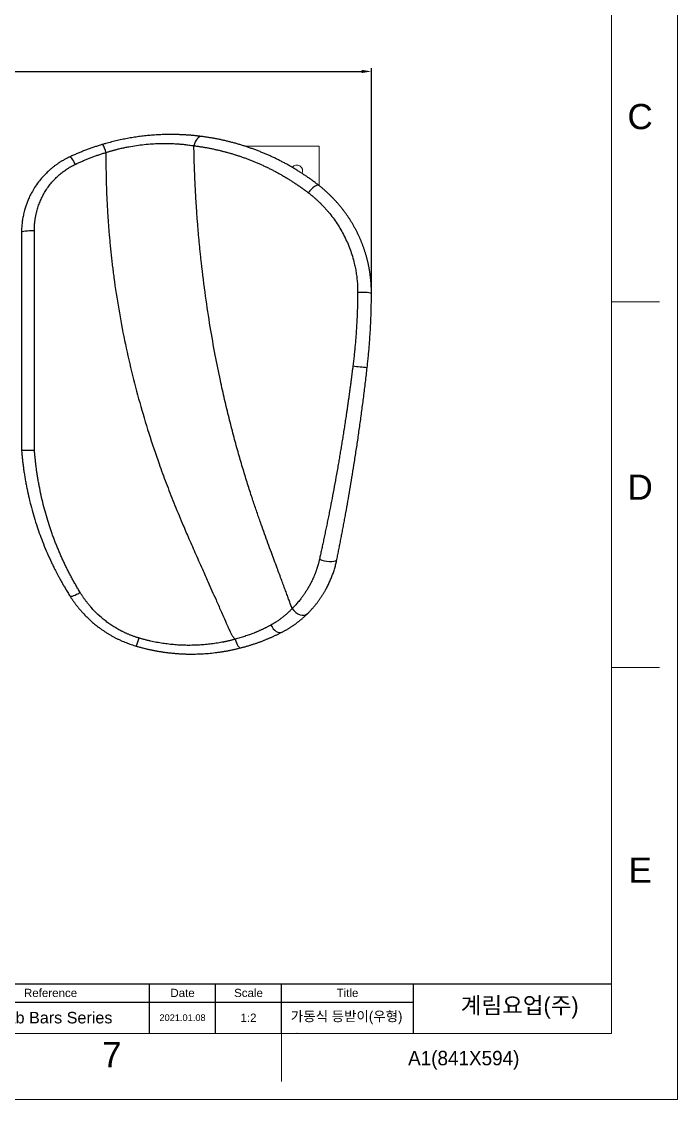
# Model space of a CAD drawing. Header units: millimetres. Extents: x 120 to 960, y 55 to 649.
# Drawn here: x 760.9 to 959.7, y 54.6 to 381 of the extents above; entities that cross this region are included whole.
import ezdxf

# ---------------------------------------------------------------- set-up
doc = ezdxf.new("R2010")
doc.units = ezdxf.units.MM
doc.linetypes.add('CENTERX2', pattern=[20.32, 12.7, -2.54, 2.54, -2.54])
doc.layers.get('0').update_dxf_attribs({"lineweight": 13})
for name, color, linetype in [('5', 2, 'Continuous'), ('FORM', 7, 'Continuous'), ('TEXT', 2, 'Continuous')]:
    doc.layers.add(name, color=color, linetype=linetype)
doc.layers.add('윤곽선', color=7, linetype='Continuous', lineweight=9)
doc.styles.add('ROMANS', font='Gulim.ttf')
doc.styles.get("Standard").update_dxf_attribs({"font": 'arial.ttf'})
doc.dimstyles.new('2-1사본 Standard', dxfattribs={"dimtxt": 2.5, "dimasz": 3, "dimexe": 1, "dimexo": 1, "dimgap": 1, "dimtad": 1, "dimdec": 1, "dimlfac": 2, "dimdsep": 46, "dimtxsty": 'Standard', "dimcen": 0.09, "dimclrd": 1, "dimclre": 1, "dimclrt": 2, "dimadec": 0, "dimazin": 0, "dimtfac": 1, "dimtdec": 1, "dimtmove": 0, "dimatfit": 3, "dimfxl": 0, "dimtolj": 1, "dimtzin": 0, "dimarcsym": 0})

# ---------------------------------------------------------------- blocks, each defined once
blk = doc.blocks.new('*D1')
at = {"layer": 'Defpoints', "color": 0}
for p in [(866.93, 365.91), (616.84, 298.68), (866.93, 298.73)]:
    blk.add_point(p, dxfattribs=at)
at = {"layer": '윤곽선', "color": 1, "lineweight": -2}
for p, q in [((616.84, 299.68), (616.84, 366.91)), ((619.84, 365.91), (863.93, 365.91)), ((866.93, 299.73), (866.93, 366.91))]:
    blk.add_line(p, q, dxfattribs=at)
at = {"layer": '윤곽선', "color": 1}
for points in [[(619.84, 366.41), (619.84, 365.41), (616.84, 365.91)], [(863.93, 366.41), (863.93, 365.41), (866.93, 365.91)]]:
    blk.add_solid(points, dxfattribs=at)
at = {"layer": '윤곽선', "color": 2, "insert": (741.89, 370.49), "char_height": 7, "attachment_point": 5}
blk.add_mtext('\\A1;500', dxfattribs=at)

msp = doc.modelspace()

# ---------------------------------------------------------------- linework, layer by layer
at = {"color": 7, "linetype": 'Continuous'}
for p, q in [((959.678, 54.564), (959.678, 648.564)), ((939.682, 296.169), (954.218, 296.169)), ((939.684, 185.369), (954.22, 185.369)), ((839.678, 74.564), (839.678, 60.028)), ((119.678, 54.564), (959.678, 54.564))]:
    msp.add_line(p, q, dxfattribs=at)
at = {"linetype": 'Continuous'}
for p, q in [((939.678, 628.564), (939.678, 74.564)), ((939.678, 74.564), (139.678, 74.564))]:
    msp.add_line(p, q, dxfattribs=at)
at = {"color": 7, "linetype": 'Continuous', "lineweight": 25, "flags": 128}
for points in [[(815.566, 346.201), (815.187, 346.192), (814.806, 346.07), (814.435, 345.839), (814.086, 345.506), (813.771, 345.083), (813.499, 344.582), (813.281, 344.021), (813.123, 343.417)], [(775.529, 340.055), (775.624, 340.043), (775.758, 339.941), (775.927, 339.75), (776.128, 339.477), (776.354, 339.129), (776.598, 338.716), (776.854, 338.251), (777.114, 337.746)], [(851.031, 331.359), (850.794, 331.452), (850.478, 331.427), (850.095, 331.284), (849.662, 331.031), (849.196, 330.677), (848.717, 330.236), (848.245, 329.728), (847.799, 329.174)], [(760.885, 317.128), (760.962, 317.261), (761.19, 317.387), (761.558, 317.502), (762.05, 317.601), (762.645, 317.679), (763.317, 317.733), (764.035, 317.76), (764.769, 317.759)], [(866.93, 298.68), (866.845, 298.745), (866.594, 298.808), (866.189, 298.865), (865.651, 298.913), (865.004, 298.95), (864.281, 298.974), (863.517, 298.984), (862.748, 298.98)], [(851.173, 218.148), (851.883, 217.902), (852.654, 217.703), (853.445, 217.561), (854.214, 217.485), (854.921, 217.479), (855.527, 217.542), (856.002, 217.672), (856.319, 217.861), (856.462, 218.1)], [(778.676, 208.065), (778.126, 207.745), (777.592, 207.461), (777.092, 207.223), (776.642, 207.04), (776.258, 206.917), (775.954, 206.859), (775.739, 206.867), (775.621, 206.942)], [(842.891, 203.228), (843.391, 202.615), (843.982, 202.084), (844.632, 201.664), (845.308, 201.375), (845.974, 201.232), (846.597, 201.244), (847.144, 201.409), (847.587, 201.719)], [(836.45, 198.232), (836.796, 197.651), (837.193, 197.126), (837.625, 196.678), (838.077, 196.324), (838.532, 196.076), (838.973, 195.945), (839.382, 195.936), (839.745, 196.048)], [(825.594, 193.936), (825.787, 193.367), (826.001, 192.841), (826.23, 192.373), (826.465, 191.979), (826.701, 191.67), (826.93, 191.456), (827.143, 191.344), (827.336, 191.337)]]:
    msp.add_lwpolyline(points, dxfattribs=at)
at = {"color": 7, "linetype": 'Continuous', "lineweight": 25}
for centre, radius, start, end in [((775.937, 338.828), 10.822, 13.54802, 27.51164), ((880.019, 430.622), 155.034, 263.06996, 264.67928), ((924.884, 156.286), 134.013, 163.5086, 164.61226)]:
    msp.add_arc(centre, radius, start, end, dxfattribs=at)
for points, knots in [([(815.566, 346.201), (815.426, 346.218), (815.149, 346.254), (814.729, 346.305), (814.307, 346.354), (813.883, 346.4), (813.457, 346.444), (813.03, 346.486), (812.6, 346.525), (812.169, 346.562), (811.735, 346.597), (811.3, 346.629), (810.862, 346.658), (810.423, 346.685), (809.982, 346.71), (809.539, 346.732), (809.095, 346.751), (808.19, 346.784), (806.815, 346.814), (804.952, 346.807), (803.074, 346.752), (801.527, 346.666), (800.323, 346.576), (799.467, 346.502), (798.608, 346.418), (797.747, 346.323), (796.884, 346.217), (796.018, 346.101), (795.151, 345.974), (794.282, 345.835), (793.412, 345.686), (792.54, 345.526), (791.667, 345.354), (790.793, 345.171), (789.918, 344.976), (789.042, 344.77), (788.165, 344.552), (787.288, 344.323), (786.41, 344.082), (785.827, 343.912), (785.535, 343.827)], [0, 0, 0, 0, 0.0159118, 0.0317856, 0.0476227, 0.0634245, 0.0791924, 0.0949279, 0.1106325, 0.1263074, 0.1419542, 0.1575743, 0.1731693, 0.1887405, 0.2042894, 0.2198176, 0.2353265, 0.2508175, 0.3140153, 0.3765992, 0.4386782, 0.5003641, 0.5279969, 0.5555894, 0.5831521, 0.6106952, 0.6382291, 0.6657641, 0.6933105, 0.7208787, 0.748479, 0.7761216, 0.8038169, 0.8315749, 0.8594057, 0.8873194, 0.9153259, 0.943435, 0.9716565, 1, 1, 1, 1]), ([(851.031, 331.359), (850.874, 331.481), (850.56, 331.725), (850.087, 332.085), (849.613, 332.44), (849.136, 332.791), (848.658, 333.138), (848.178, 333.479), (847.696, 333.817), (847.212, 334.149), (846.727, 334.477), (846.241, 334.8), (845.753, 335.119), (845.263, 335.433), (844.772, 335.742), (844.28, 336.047), (843.787, 336.347), (843.292, 336.643), (842.796, 336.934), (842.299, 337.22), (841.8, 337.502), (841.301, 337.78), (840.8, 338.053), (840.299, 338.321), (839.797, 338.585), (839.293, 338.844), (838.789, 339.099), (838.284, 339.349), (837.779, 339.595), (837.272, 339.837), (836.765, 340.074), (836.258, 340.306), (835.749, 340.534), (835.241, 340.758), (834.731, 340.977), (834.222, 341.192), (833.528, 341.479), (832.649, 341.829), (831.584, 342.235), (830.518, 342.623), (829.45, 342.992), (828.38, 343.344), (827.31, 343.677), (826.239, 343.993), (825.168, 344.291), (824.097, 344.571), (823.026, 344.835), (821.956, 345.081), (820.887, 345.31), (819.819, 345.522), (818.752, 345.717), (817.688, 345.895), (816.625, 346.058), (815.919, 346.153), (815.566, 346.201)], [0, 0, 0, 0, 0.0143878, 0.0287643, 0.0431296, 0.0574841, 0.0718278, 0.0861611, 0.1004841, 0.1147971, 0.1291002, 0.1433938, 0.157678, 0.1719531, 0.1862192, 0.2004767, 0.2147257, 0.2289664, 0.2431991, 0.257424, 0.2716413, 0.2858512, 0.3000541, 0.31425, 0.3284393, 0.3426221, 0.3567987, 0.3709693, 0.3851341, 0.3992934, 0.4134474, 0.4275963, 0.4417404, 0.4558798, 0.4700149, 0.4841458, 0.4982727, 0.5276428, 0.5570209, 0.586409, 0.6158092, 0.6452234, 0.6746536, 0.7041017, 0.7335698, 0.7630597, 0.7925734, 0.822113, 0.8516802, 0.8812771, 0.9109056, 0.9405677, 0.9702651, 1, 1, 1, 1]), ([(785.535, 343.827), (785.35, 343.772), (784.98, 343.662), (784.425, 343.491), (783.87, 343.315), (783.315, 343.134), (782.759, 342.948), (782.203, 342.757), (781.646, 342.56), (781.09, 342.359), (780.533, 342.152), (779.977, 341.94), (779.42, 341.723), (778.863, 341.501), (778.307, 341.274), (777.751, 341.041), (777.194, 340.802), (776.639, 340.559), (776.083, 340.31), (775.714, 340.14), (775.529, 340.055)], [0, 0, 0, 0, 0.0538967, 0.1079828, 0.1622594, 0.2167277, 0.2713887, 0.3262435, 0.3812932, 0.4365389, 0.4919816, 0.5476224, 0.6034622, 0.6595022, 0.7157433, 0.7721865, 0.8288328, 0.8856832, 0.9427386, 1, 1, 1, 1]), ([(786.458, 341.363), (786.591, 341.406), (786.855, 341.489), (787.251, 341.611), (787.644, 341.729), (788.033, 341.843), (788.418, 341.952), (788.801, 342.058), (789.18, 342.16), (789.555, 342.258), (790.184, 342.419), (791.076, 342.635), (792.24, 342.891), (793.789, 343.198), (795.733, 343.522), (798.07, 343.816), (800.364, 344.01), (802.618, 344.112), (804.834, 344.127), (806.582, 344.075), (807.842, 344), (808.519, 343.954), (809.093, 343.908), (809.607, 343.863), (810.218, 343.8), (810.904, 343.725), (811.646, 343.632), (812.388, 343.531), (812.877, 343.455), (813.123, 343.417)], [0, 0, 0, 0, 0.0145206, 0.028885, 0.0430936, 0.0571466, 0.0710437, 0.0847862, 0.0983767, 0.1118184, 0.1251144, 0.1659073, 0.2072996, 0.2493151, 0.330917, 0.414271, 0.4995287, 0.5793954, 0.6625315, 0.7490047, 0.7814529, 0.8115777, 0.8299244, 0.850821, 0.8742718, 0.9050409, 0.936252, 0.9679052, 1, 1, 1, 1]), ([(813.123, 343.417), (813.293, 343.395), (813.634, 343.351), (814.146, 343.281), (814.658, 343.206), (815.17, 343.128), (815.682, 343.047), (816.194, 342.961), (816.705, 342.872), (817.216, 342.779), (817.727, 342.682), (818.238, 342.582), (818.748, 342.478), (819.258, 342.37), (819.767, 342.258), (820.276, 342.143), (820.784, 342.023), (821.292, 341.901), (821.799, 341.774), (822.305, 341.643), (822.811, 341.509), (823.316, 341.372), (823.82, 341.23), (824.324, 341.085), (824.827, 340.935), (825.329, 340.783), (825.83, 340.626), (826.33, 340.466), (826.83, 340.302), (827.328, 340.134), (827.826, 339.962), (828.322, 339.787), (828.818, 339.608), (829.312, 339.425), (829.806, 339.238), (830.298, 339.048), (830.957, 338.788), (831.78, 338.452), (832.766, 338.032), (833.749, 337.596), (834.726, 337.145), (835.699, 336.678), (836.667, 336.195), (837.629, 335.697), (838.587, 335.183), (839.538, 334.653), (840.484, 334.108), (841.423, 333.547), (842.356, 332.97), (843.282, 332.377), (844.2, 331.768), (845.112, 331.144), (846.015, 330.504), (846.912, 329.849), (847.503, 329.399), (847.799, 329.174)], [0, 0, 0, 0, 0.0148203, 0.0296101, 0.0443696, 0.0590987, 0.0737977, 0.0884666, 0.1031055, 0.1177146, 0.1322941, 0.146844, 0.1613646, 0.175856, 0.1903184, 0.204752, 0.219157, 0.2335336, 0.2478822, 0.2622028, 0.2764959, 0.2907616, 0.3050002, 0.3192121, 0.3333976, 0.3475569, 0.3616905, 0.3757987, 0.3898818, 0.4039402, 0.4179744, 0.4319848, 0.4459717, 0.4599356, 0.473877, 0.4877963, 0.501694, 0.5297625, 0.5577641, 0.5857033, 0.6135845, 0.6414128, 0.6691929, 0.6969296, 0.7246256, 0.7522836, 0.7799065, 0.807497, 0.8350576, 0.8625908, 0.8900989, 0.9175866, 0.9450611, 0.9725297, 1, 1, 1, 1]), ([(842.89, 203.227), (842.738, 203.642), (842.426, 204.495), (841.943, 205.808), (841.433, 207.189), (840.897, 208.639), (840.333, 210.157), (839.48, 212.453), (838.228, 215.812), (836.831, 219.586), (835.565, 223.049), (834.54, 225.889), (833.665, 228.336), (832.937, 230.398), (832.352, 232.082), (831.765, 233.795), (831.178, 235.539), (830.325, 238.109), (829.207, 241.584), (827.838, 246.05), (826.462, 250.781), (825.09, 255.78), (823.733, 261.046), (822.403, 266.582), (820.993, 272.928), (819.517, 280.269), (818.005, 288.785), (816.586, 298.106), (815.707, 305.12), (815.221, 309.565), (815.05, 311.194), (814.883, 312.853), (814.721, 314.543), (814.564, 316.263), (814.412, 318.014), (814.266, 319.794), (814.126, 321.605), (813.993, 323.445), (813.867, 325.315), (813.748, 327.213), (813.637, 329.141), (813.534, 331.098), (813.441, 333.083), (813.356, 335.097), (813.282, 337.139), (813.217, 339.208), (813.163, 341.304), (813.136, 342.71), (813.123, 343.417)], [0, 0, 0, 0, 0.0091555, 0.0188141, 0.0289777, 0.0396483, 0.0508279, 0.0625188, 0.0903586, 0.1250273, 0.1458328, 0.16666, 0.1875092, 0.1996049, 0.2118975, 0.2243875, 0.2370757, 0.2499619, 0.2803961, 0.3125944, 0.3465577, 0.3822855, 0.4197759, 0.4590261, 0.5000325, 0.5542664, 0.614019, 0.6792898, 0.7500773, 0.7612704, 0.7726819, 0.7843118, 0.7961599, 0.8082262, 0.8205106, 0.8330131, 0.8457334, 0.8586716, 0.8718275, 0.885201, 0.8987918, 0.9125999, 0.9266251, 0.9408672, 0.9553259, 0.9700011, 0.9848926, 1, 1, 1, 1]), ([(775.529, 340.055), (775.424, 340.006), (775.212, 339.906), (774.895, 339.751), (774.578, 339.591), (774.26, 339.424), (773.941, 339.251), (773.622, 339.072), (773.303, 338.886), (772.983, 338.694), (772.664, 338.496), (772.345, 338.291), (772.026, 338.08), (771.708, 337.862), (771.39, 337.637), (771.073, 337.405), (770.757, 337.166), (770.443, 336.92), (770.129, 336.668), (769.818, 336.408), (769.238, 335.909), (768.364, 335.097), (767.202, 333.874), (765.997, 332.41), (764.891, 330.828), (763.929, 329.196), (763.22, 327.772), (762.674, 326.491), (762.258, 325.374), (761.938, 324.368), (761.694, 323.487), (761.512, 322.739), (761.355, 322), (761.223, 321.27), (761.115, 320.55), (761.028, 319.842), (760.963, 319.145), (760.918, 318.461), (760.89, 317.791), (760.887, 317.347), (760.885, 317.128)], [0, 0, 0, 0, 0.0120424, 0.0242051, 0.0364885, 0.0488925, 0.0614175, 0.0740634, 0.0868306, 0.0997191, 0.112729, 0.1258606, 0.1391138, 0.1524889, 0.165986, 0.1796052, 0.1933466, 0.2072103, 0.2211964, 0.2353051, 0.2495364, 0.3009872, 0.3597814, 0.4259209, 0.4994065, 0.5619314, 0.6244616, 0.6662149, 0.7078435, 0.7493479, 0.7766888, 0.8035232, 0.8298514, 0.8556736, 0.8809901, 0.9058012, 0.9301074, 0.953909, 0.9772064, 1, 1, 1, 1]), ([(777.114, 337.746), (777.283, 337.826), (777.62, 337.986), (778.129, 338.22), (778.638, 338.45), (779.15, 338.675), (779.662, 338.897), (780.177, 339.113), (780.692, 339.325), (781.209, 339.533), (781.728, 339.736), (782.248, 339.935), (782.769, 340.129), (783.292, 340.319), (783.816, 340.504), (784.342, 340.685), (784.868, 340.862), (785.397, 341.034), (785.926, 341.201), (786.281, 341.309), (786.458, 341.363)], [0, 0, 0, 0, 0.0561052, 0.1121233, 0.1680592, 0.2239178, 0.2797041, 0.3354225, 0.3910731, 0.4466597, 0.5021866, 0.5576585, 0.6130798, 0.6684552, 0.7237892, 0.7790864, 0.8343514, 0.8895889, 0.9448036, 1, 1, 1, 1]), ([(786.458, 341.363), (786.456, 341.047), (786.453, 340.415), (786.452, 339.465), (786.455, 338.516), (786.461, 337.566), (786.47, 336.617), (786.482, 335.667), (786.498, 334.718), (786.517, 333.768), (786.54, 332.818), (786.565, 331.869), (786.594, 330.919), (786.627, 329.969), (786.662, 329.02), (786.702, 328.07), (786.744, 327.121), (786.79, 326.171), (786.839, 325.222), (786.891, 324.273), (786.947, 323.324), (787.005, 322.375), (787.068, 321.426), (787.133, 320.477), (787.202, 319.529), (787.274, 318.58), (787.35, 317.632), (787.429, 316.684), (787.511, 315.737), (787.596, 314.789), (787.685, 313.842), (787.777, 312.895), (787.872, 311.949), (787.971, 311.002), (788.073, 310.056), (788.178, 309.111), (788.287, 308.165), (788.399, 307.22), (788.514, 306.276), (788.633, 305.331), (788.754, 304.387), (789.258, 300.591), (790.271, 293.94), (792.058, 284.453), (794.184, 274.993), (796.637, 265.608), (799.417, 256.296), (802.138, 248.195), (804.714, 241.179), (807.062, 235.172), (809.303, 229.748), (811.454, 224.745), (813.488, 220.11), (815.5, 215.592), (817.631, 210.811), (819.497, 206.61), (821.068, 203.065), (822.198, 200.494), (822.94, 198.801), (823.479, 197.567), (823.728, 197.005), (823.965, 196.496), (824.213, 196.002), (824.438, 195.583), (824.637, 195.232), (824.827, 194.924), (825.012, 194.648), (825.201, 194.393), (825.393, 194.156), (825.528, 194.009), (825.594, 193.936)], [0, 0, 0, 0, 0.0063253, 0.0126457, 0.0189613, 0.0252722, 0.0315783, 0.0378799, 0.0441768, 0.0504693, 0.0567573, 0.063041, 0.0693203, 0.0755954, 0.0818663, 0.0881331, 0.0943959, 0.1006547, 0.1069096, 0.1131607, 0.1194079, 0.1256515, 0.1318915, 0.1381279, 0.1443607, 0.1505902, 0.1568163, 0.1630391, 0.1692587, 0.1754751, 0.1816884, 0.1878988, 0.1941061, 0.2003106, 0.2065123, 0.2127113, 0.2189076, 0.2251013, 0.2312924, 0.2374811, 0.2436674, 0.2498514, 0.3121185, 0.3744862, 0.4370167, 0.4997654, 0.56206, 0.6248968, 0.6650652, 0.7066989, 0.7497903, 0.7787709, 0.8122483, 0.8479537, 0.8747383, 0.9138803, 0.9372511, 0.9501229, 0.9685148, 0.9732262, 0.9763307, 0.9804731, 0.9841428, 0.9870848, 0.9896955, 0.991978, 0.9940955, 0.9961357, 0.9981024, 1, 1, 1, 1]), ([(764.769, 317.759), (764.769, 317.875), (764.77, 318.106), (764.777, 318.453), (764.79, 318.8), (764.807, 319.145), (764.83, 319.49), (764.858, 319.834), (764.892, 320.177), (764.93, 320.52), (764.974, 320.861), (765.023, 321.202), (765.077, 321.543), (765.137, 321.882), (765.202, 322.221), (765.271, 322.559), (765.347, 322.896), (765.427, 323.232), (765.513, 323.568), (765.708, 324.29), (766.054, 325.383), (766.619, 326.817), (767.281, 328.207), (768.041, 329.551), (768.891, 330.841), (769.831, 332.067), (770.853, 333.219), (771.738, 334.084), (772.437, 334.702), (772.917, 335.102), (773.407, 335.488), (773.908, 335.857), (774.417, 336.211), (774.937, 336.55), (775.466, 336.873), (776.006, 337.18), (776.554, 337.473), (776.927, 337.655), (777.114, 337.746)], [0, 0, 0, 0, 0.0139533, 0.0278866, 0.0418031, 0.0557059, 0.0695982, 0.083483, 0.0973636, 0.1112429, 0.1251243, 0.1390108, 0.1529055, 0.1668115, 0.1807319, 0.1946698, 0.2086283, 0.2226104, 0.2366191, 0.2506574, 0.3133795, 0.3757639, 0.4380831, 0.5006088, 0.5636031, 0.6260547, 0.6882515, 0.7504864, 0.7758141, 0.8010016, 0.8260693, 0.8510386, 0.8759306, 0.9007672, 0.9255702, 0.9503619, 0.9751644, 1, 1, 1, 1]), ([(866.93, 298.68), (866.93, 298.818), (866.929, 299.095), (866.924, 299.51), (866.914, 299.925), (866.9, 300.339), (866.882, 300.754), (866.86, 301.168), (866.834, 301.582), (866.804, 301.995), (866.769, 302.409), (866.73, 302.821), (866.688, 303.234), (866.641, 303.645), (866.59, 304.057), (866.535, 304.467), (866.475, 304.877), (866.412, 305.287), (866.345, 305.695), (866.273, 306.103), (866.198, 306.51), (866.118, 306.916), (866.034, 307.322), (865.947, 307.726), (865.855, 308.13), (865.759, 308.532), (865.659, 308.934), (865.556, 309.334), (865.448, 309.734), (865.336, 310.132), (865.221, 310.529), (865.101, 310.924), (864.978, 311.319), (864.85, 311.712), (864.719, 312.104), (864.584, 312.494), (864.444, 312.883), (864.302, 313.271), (864.155, 313.657), (864.004, 314.041), (863.85, 314.424), (863.691, 314.805), (863.529, 315.185), (863.364, 315.563), (863.194, 315.939), (863.021, 316.314), (862.844, 316.686), (862.593, 317.202), (862.261, 317.857), (861.84, 318.646), (861.402, 319.425), (860.948, 320.193), (860.478, 320.95), (859.992, 321.697), (859.491, 322.432), (858.975, 323.155), (858.444, 323.866), (857.899, 324.564), (857.339, 325.251), (856.766, 325.924), (856.179, 326.584), (855.579, 327.231), (854.965, 327.864), (854.339, 328.483), (853.701, 329.088), (853.051, 329.678), (852.389, 330.254), (851.717, 330.816), (851.259, 331.178), (851.031, 331.359)], [0, 0, 0, 0, 0.0108174, 0.0216356, 0.0324547, 0.0432748, 0.0540959, 0.0649182, 0.0757418, 0.0865666, 0.0973928, 0.1082204, 0.1190496, 0.1298804, 0.1407129, 0.1515471, 0.1623832, 0.1732212, 0.1840612, 0.1949032, 0.2057474, 0.2165938, 0.2274425, 0.2382936, 0.2491471, 0.2600032, 0.2708618, 0.2817232, 0.2925872, 0.3034542, 0.314324, 0.3251968, 0.3360727, 0.3469517, 0.3578339, 0.3687195, 0.3796083, 0.3905007, 0.4013965, 0.4122959, 0.423199, 0.4341058, 0.4450165, 0.455931, 0.4668496, 0.4777721, 0.4886988, 0.4996296, 0.5233761, 0.5471254, 0.5708784, 0.5946358, 0.6183986, 0.6421675, 0.6659434, 0.6897271, 0.7135195, 0.7373213, 0.7611334, 0.7849566, 0.8087917, 0.8326395, 0.8565009, 0.8803767, 0.9042677, 0.9281748, 0.9520986, 0.9760401, 1, 1, 1, 1]), ([(847.799, 329.174), (847.917, 329.082), (848.155, 328.898), (848.507, 328.618), (848.856, 328.334), (849.201, 328.046), (849.542, 327.754), (849.88, 327.459), (850.214, 327.16), (850.545, 326.857), (850.872, 326.55), (851.195, 326.24), (851.515, 325.925), (851.831, 325.608), (852.143, 325.286), (852.451, 324.96), (852.756, 324.631), (853.058, 324.298), (853.356, 323.961), (853.65, 323.62), (854.309, 322.839), (855.296, 321.586), (856.541, 319.808), (857.682, 317.963), (858.723, 316.047), (859.657, 314.065), (860.478, 312.022), (861.179, 309.928), (861.634, 308.242), (861.918, 306.994), (862.08, 306.202), (862.225, 305.408), (862.352, 304.611), (862.462, 303.813), (862.554, 303.013), (862.629, 302.21), (862.686, 301.406), (862.725, 300.599), (862.747, 299.791), (862.748, 299.25), (862.748, 298.98)], [0, 0, 0, 0, 0.0133701, 0.0267096, 0.0400202, 0.0533038, 0.0665623, 0.0797974, 0.0930101, 0.1062017, 0.1193742, 0.1325299, 0.1456709, 0.1587993, 0.1719171, 0.1850266, 0.1981298, 0.2112287, 0.2243254, 0.237422, 0.2505204, 0.3135455, 0.3760528, 0.4382747, 0.5004201, 0.5631207, 0.6255782, 0.6880026, 0.7506107, 0.7734471, 0.796216, 0.8189285, 0.8415961, 0.8642303, 0.886843, 0.9094459, 0.9320511, 0.9546705, 0.9773162, 1, 1, 1, 1]), ([(760.885, 317.128), (760.885, 306.26), (760.885, 295.321), (760.885, 273.305), (760.885, 262.235), (760.885, 251.205)], [0, 0, 0, 0, 0.5, 0.5, 1, 1, 1, 1]), ([(764.805, 251.125), (764.805, 251.512), (764.806, 252.286), (764.807, 253.446), (764.807, 254.607), (764.808, 255.767), (764.808, 256.927), (764.809, 258.088), (764.809, 259.248), (764.809, 260.408), (764.809, 261.567), (764.81, 262.727), (764.81, 263.886), (764.81, 265.045), (764.81, 266.204), (764.81, 267.363), (764.81, 268.521), (764.81, 269.679), (764.81, 270.837), (764.81, 271.994), (764.81, 273.151), (764.81, 274.308), (764.809, 275.464), (764.809, 276.619), (764.809, 277.774), (764.808, 278.929), (764.808, 280.083), (764.807, 281.237), (764.807, 282.39), (764.806, 283.543), (764.805, 284.695), (764.805, 285.846), (764.804, 286.997), (764.803, 288.147), (764.803, 289.296), (764.802, 290.445), (764.801, 291.593), (764.8, 292.74), (764.799, 293.887), (764.798, 295.033), (764.797, 296.178), (764.796, 297.322), (764.795, 298.466), (764.793, 299.608), (764.792, 300.75), (764.791, 301.891), (764.79, 303.031), (764.788, 304.17), (764.787, 305.308), (764.785, 306.445), (764.784, 307.581), (764.782, 308.716), (764.781, 309.85), (764.779, 310.983), (764.778, 312.115), (764.776, 313.246), (764.774, 314.376), (764.772, 315.505), (764.771, 316.632), (764.769, 317.383), (764.769, 317.759)], [0, 0, 0, 0, 0.01737421, 0.03474374, 0.05210861, 0.06946881, 0.08682434, 0.10417521, 0.12152142, 0.13886297, 0.15619988, 0.17353213, 0.19085974, 0.20818271, 0.22550105, 0.24281473, 0.26012368, 0.2774279, 0.29472739, 0.31202218, 0.32931225, 0.34659763, 0.36387831, 0.38115431, 0.39842563, 0.41569228, 0.43295425, 0.45021157, 0.46746422, 0.48471222, 0.50195557, 0.51919427, 0.53642833, 0.55365775, 0.57088253, 0.58810267, 0.60531818, 0.62252906, 0.63973531, 0.65693694, 0.67413394, 0.69132632, 0.70851407, 0.72569721, 0.74287572, 0.76004962, 0.7772189, 0.79438357, 0.81154362, 0.82869906, 0.84584988, 0.8629961, 0.8801377, 0.8972747, 0.91440709, 0.93153488, 0.94865806, 0.96577664, 0.98289062, 1, 1, 1, 1]), ([(862.748, 298.98), (862.746, 298.681), (862.742, 298.083), (862.73, 297.189), (862.715, 296.297), (862.696, 295.409), (862.672, 294.525), (862.645, 293.643), (862.614, 292.765), (862.578, 291.891), (862.539, 291.019), (862.496, 290.152), (862.449, 289.287), (862.398, 288.426), (862.344, 287.568), (862.285, 286.713), (862.223, 285.862), (862.158, 285.015), (862.089, 284.17), (862.016, 283.329), (861.94, 282.491), (861.86, 281.657), (861.777, 280.826), (861.691, 279.999), (861.602, 279.174), (861.509, 278.354), (861.413, 277.536), (861.347, 276.992), (861.313, 276.721)], [0, 0, 0, 0, 0.0403315, 0.0805038, 0.1205179, 0.1603752, 0.200077, 0.2396245, 0.279019, 0.3182617, 0.3573538, 0.3962965, 0.4350911, 0.4737388, 0.5122407, 0.550598, 0.5888119, 0.6268834, 0.6648137, 0.7026038, 0.7402549, 0.7777678, 0.8151437, 0.8523835, 0.8894881, 0.9264585, 0.9632955, 1, 1, 1, 1]), ([(865.643, 276.256), (865.675, 276.539), (865.738, 277.104), (865.829, 277.954), (865.916, 278.806), (866, 279.661), (866.081, 280.518), (866.158, 281.378), (866.231, 282.24), (866.302, 283.104), (866.368, 283.971), (866.431, 284.84), (866.491, 285.711), (866.546, 286.585), (866.612, 287.693), (866.684, 289.038), (866.756, 290.621), (866.816, 292.215), (866.864, 293.818), (866.899, 295.43), (866.923, 297.052), (866.927, 298.136), (866.93, 298.68)], [0, 0, 0, 0, 0.0378928, 0.0758784, 0.1139576, 0.1521307, 0.1903983, 0.228761, 0.2672193, 0.3057737, 0.3444247, 0.383173, 0.4220189, 0.460963, 0.5000058, 0.5701301, 0.6406842, 0.7116711, 0.7830934, 0.8549539, 0.9272553, 1, 1, 1, 1]), ([(861.313, 276.721), (861.267, 276.349), (861.175, 275.608), (861.035, 274.501), (860.894, 273.405), (860.752, 272.318), (860.61, 271.242), (860.467, 270.177), (860.324, 269.121), (860.18, 268.076), (860.035, 267.041), (859.891, 266.017), (859.746, 265.003), (859.6, 263.999), (859.455, 263.005), (859.309, 262.022), (859.164, 261.049), (859.018, 260.087), (858.873, 259.134), (858.727, 258.193), (858.582, 257.261), (858.437, 256.341), (858.292, 255.43), (858.148, 254.53), (858.004, 253.64), (857.86, 252.761), (857.717, 251.892), (857.574, 251.034), (857.432, 250.186), (857.29, 249.348), (857.149, 248.521), (857.009, 247.705), (856.688, 245.859), (856.188, 243.042), (855.503, 239.319), (854.831, 235.777), (854.269, 232.896), (853.815, 230.626), (853.468, 228.917), (853.125, 227.251), (852.786, 225.628), (852.453, 224.049), (852.125, 222.512), (851.803, 221.018), (851.486, 219.567), (851.277, 218.617), (851.173, 218.148)], [0, 0, 0, 0, 0.0186086, 0.0370529, 0.0553329, 0.0734488, 0.0914004, 0.1091879, 0.1268111, 0.1442701, 0.1615649, 0.1786954, 0.1956616, 0.2124634, 0.2291009, 0.245574, 0.2618826, 0.2780268, 0.2940065, 0.3098216, 0.3254721, 0.340958, 0.3562792, 0.3714357, 0.3864275, 0.4012544, 0.4159165, 0.4304137, 0.444746, 0.4589133, 0.4729156, 0.4867529, 0.5004252, 0.5668167, 0.6304392, 0.6912853, 0.7493414, 0.7797672, 0.8095532, 0.8386992, 0.8672026, 0.8950605, 0.922271, 0.9488322, 0.9747423, 1, 1, 1, 1]), ([(856.462, 218.1), (856.513, 218.351), (856.615, 218.854), (856.767, 219.611), (856.919, 220.372), (857.072, 221.138), (857.224, 221.907), (857.376, 222.679), (857.527, 223.456), (857.679, 224.237), (857.83, 225.021), (857.981, 225.809), (858.132, 226.601), (858.282, 227.397), (858.432, 228.197), (858.582, 229), (858.732, 229.807), (858.881, 230.619), (859.03, 231.434), (859.339, 233.132), (859.805, 235.746), (860.42, 239.311), (861.031, 242.967), (861.537, 246.102), (861.943, 248.688), (862.252, 250.7), (862.558, 252.73), (862.861, 254.778), (863.159, 256.844), (863.454, 258.929), (863.744, 261.032), (864.03, 263.153), (864.311, 265.292), (864.588, 267.45), (864.86, 269.626), (865.127, 271.82), (865.389, 274.032), (865.558, 275.513), (865.643, 276.256)], [0, 0, 0, 0, 0.01358349, 0.02720441, 0.04086329, 0.05456063, 0.06829693, 0.0820727, 0.09588842, 0.10974459, 0.12364169, 0.13758021, 0.15156062, 0.1655834, 0.17964901, 0.19375793, 0.2079106, 0.2221075, 0.23634906, 0.25063575, 0.3110074, 0.37260812, 0.43546744, 0.49961317, 0.53365512, 0.56794478, 0.60248584, 0.63728186, 0.67233636, 0.70765277, 0.74323445, 0.77908466, 0.81520663, 0.85160348, 0.88827828, 0.92523403, 0.96247365, 1, 1, 1, 1]), ([(764.805, 251.125), (764.763, 251.123), (764.679, 251.119), (764.552, 251.114), (764.427, 251.109), (764.303, 251.104), (764.181, 251.1), (764.062, 251.096), (763.944, 251.092), (763.83, 251.089), (763.718, 251.086), (763.61, 251.084), (763.505, 251.082), (763.404, 251.08), (763.306, 251.078), (763.212, 251.077), (763.122, 251.075), (763.036, 251.074), (762.954, 251.074), (762.876, 251.073), (762.802, 251.072), (762.731, 251.072), (762.665, 251.072), (762.603, 251.072), (762.544, 251.072), (762.49, 251.072), (762.439, 251.072), (762.391, 251.072), (762.347, 251.072), (762.307, 251.072), (762.27, 251.072), (762.237, 251.073), (762.207, 251.073), (762.179, 251.073), (762.156, 251.073), (762.135, 251.074), (762.117, 251.074), (762.102, 251.074), (762.09, 251.074), (762.081, 251.074), (762.075, 251.074), (762.002, 251.076), (761.866, 251.079), (761.68, 251.086), (761.511, 251.095), (761.362, 251.105), (761.232, 251.116), (761.123, 251.129), (761.035, 251.143), (760.968, 251.157), (760.921, 251.172), (760.892, 251.188), (760.887, 251.199), (760.885, 251.204)], [0, 0, 0, 0, 0.02170986, 0.04321069, 0.0644709, 0.08545958, 0.10614669, 0.12650319, 0.14650113, 0.16611382, 0.1853159, 0.20408339, 0.22239376, 0.24022599, 0.25756054, 0.27437939, 0.29066601, 0.30640532, 0.32158367, 0.33618878, 0.35020968, 0.36363661, 0.37646102, 0.38867541, 0.40027329, 0.41124909, 0.42159809, 0.43131631, 0.44040046, 0.44884782, 0.45665623, 0.46382394, 0.47034962, 0.47623224, 0.48147104, 0.4860655, 0.49001524, 0.49332002, 0.49597969, 0.49799417, 0.49936343, 0.50008745, 0.54749574, 0.59493253, 0.64224596, 0.68928647, 0.73590957, 0.78197845, 0.82736616, 0.87195746, 0.9156501, 0.95835567, 1, 1, 1, 1]), ([(760.885, 251.204), (760.904, 250.977), (760.941, 250.52), (761.002, 249.835), (761.069, 249.149), (761.14, 248.461), (761.217, 247.771), (761.299, 247.08), (761.386, 246.388), (761.478, 245.694), (761.575, 244.999), (761.678, 244.302), (761.786, 243.605), (761.9, 242.906), (762.019, 242.206), (762.144, 241.505), (762.274, 240.803), (762.409, 240.1), (762.69, 238.703), (763.153, 236.594), (763.863, 233.764), (764.68, 230.884), (765.56, 228.113), (766.504, 225.421), (767.515, 222.778), (768.671, 220.008), (769.602, 217.964), (770.232, 216.647), (770.513, 216.07), (770.83, 215.429), (771.186, 214.724), (771.581, 213.956), (772.019, 213.127), (772.5, 212.236), (773.026, 211.286), (773.6, 210.278), (774.224, 209.213), (774.9, 208.093), (775.376, 207.333), (775.621, 206.942)], [0, 0, 0, 0, 0.01442017, 0.02888594, 0.04339744, 0.05795483, 0.07255822, 0.08720776, 0.10190359, 0.11664583, 0.13143461, 0.14627008, 0.16115235, 0.17608156, 0.19105784, 0.2060813, 0.22115208, 0.23627029, 0.25143606, 0.31147218, 0.37321557, 0.43667264, 0.50184926, 0.55836904, 0.61859452, 0.68252815, 0.75017196, 0.76227794, 0.77596809, 0.79124241, 0.80810092, 0.82654362, 0.84657052, 0.86818161, 0.8913769, 0.91615638, 0.94252006, 0.97046794, 1, 1, 1, 1]), ([(778.676, 208.065), (778.563, 208.25), (778.339, 208.619), (778.006, 209.175), (777.678, 209.733), (777.353, 210.293), (777.033, 210.855), (776.716, 211.418), (776.403, 211.984), (776.095, 212.551), (775.79, 213.121), (775.489, 213.692), (775.192, 214.265), (774.9, 214.84), (774.611, 215.417), (774.326, 215.996), (774.045, 216.576), (773.767, 217.159), (773.494, 217.744), (773.225, 218.33), (772.96, 218.918), (772.698, 219.508), (772.441, 220.101), (772.188, 220.695), (771.938, 221.29), (771.692, 221.888), (771.451, 222.488), (771.213, 223.089), (770.979, 223.693), (770.749, 224.298), (770.523, 224.905), (770.301, 225.514), (770.083, 226.125), (769.869, 226.738), (769.659, 227.353), (769.453, 227.97), (769.022, 229.285), (768.4, 231.311), (767.641, 234.067), (766.963, 236.849), (766.475, 239.141), (766.134, 240.927), (765.908, 242.196), (765.7, 243.468), (765.508, 244.74), (765.333, 246.014), (765.175, 247.29), (765.034, 248.567), (764.909, 249.845), (764.84, 250.699), (764.805, 251.125)], [0, 0, 0, 0, 0.0142988, 0.0285884, 0.0428693, 0.0571421, 0.0714072, 0.0856651, 0.0999163, 0.1141613, 0.1284005, 0.1426346, 0.1568639, 0.171089, 0.1853104, 0.1995285, 0.2137438, 0.2279569, 0.2421682, 0.2563783, 0.2705877, 0.2847968, 0.2990062, 0.3132163, 0.3274277, 0.3416408, 0.3558563, 0.3700746, 0.3842961, 0.3985216, 0.4127513, 0.4269859, 0.4412259, 0.4554718, 0.4697241, 0.4839834, 0.4982502, 0.5607472, 0.6232348, 0.685761, 0.7483749, 0.7764935, 0.804561, 0.8325819, 0.8605611, 0.8885034, 0.9164134, 0.9442963, 0.9721568, 1, 1, 1, 1]), ([(851.173, 218.148), (851.148, 218.038), (851.099, 217.818), (851.02, 217.49), (850.938, 217.164), (850.852, 216.842), (850.764, 216.521), (850.672, 216.204), (850.577, 215.888), (850.479, 215.576), (850.378, 215.266), (850.275, 214.958), (850.168, 214.653), (850.058, 214.351), (849.946, 214.051), (849.831, 213.754), (849.713, 213.46), (849.593, 213.168), (849.47, 212.878), (849.345, 212.591), (849.218, 212.307), (849.088, 212.025), (848.956, 211.746), (848.821, 211.47), (848.685, 211.196), (848.546, 210.925), (848.406, 210.656), (848.263, 210.39), (848.119, 210.127), (847.972, 209.867), (847.695, 209.385), (847.277, 208.694), (846.705, 207.815), (846.109, 206.965), (845.567, 206.244), (845.084, 205.639), (844.667, 205.138), (844.238, 204.645), (843.799, 204.162), (843.35, 203.687), (843.044, 203.381), (842.89, 203.227)], [0, 0, 0, 0, 0.0175133, 0.0349926, 0.0524404, 0.0698592, 0.0872514, 0.1046194, 0.1219654, 0.1392912, 0.1565987, 0.1738896, 0.1911654, 0.2084279, 0.2256783, 0.2429181, 0.2601483, 0.2773702, 0.2945847, 0.3117927, 0.3289949, 0.346192, 0.3633845, 0.3805728, 0.3977572, 0.414938, 0.4321153, 0.4492877, 0.4664546, 0.4836164, 0.5007741, 0.5626089, 0.6247641, 0.6872564, 0.7501084, 0.7905926, 0.831542, 0.8729561, 0.9148354, 0.957182, 1, 1, 1, 1]), ([(847.587, 201.719), (847.677, 201.807), (847.855, 201.984), (848.119, 202.255), (848.38, 202.527), (848.637, 202.802), (848.89, 203.08), (849.14, 203.36), (849.386, 203.643), (849.628, 203.929), (849.867, 204.216), (850.102, 204.506), (850.333, 204.799), (850.56, 205.093), (850.784, 205.39), (851.004, 205.689), (851.219, 205.989), (851.432, 206.292), (851.64, 206.597), (851.844, 206.904), (852.045, 207.212), (852.242, 207.523), (852.434, 207.835), (852.623, 208.149), (852.808, 208.465), (853.035, 208.862), (853.301, 209.345), (853.601, 209.917), (853.891, 210.499), (854.171, 211.089), (854.439, 211.688), (854.697, 212.295), (854.943, 212.91), (855.177, 213.534), (855.399, 214.164), (855.609, 214.803), (855.806, 215.448), (855.991, 216.101), (856.162, 216.76), (856.32, 217.426), (856.415, 217.875), (856.462, 218.1)], [0, 0, 0, 0, 0.02234347, 0.04454578, 0.06660774, 0.08853019, 0.11031397, 0.13195994, 0.15346899, 0.174842, 0.19607991, 0.21718362, 0.2381541, 0.25899232, 0.27969925, 0.3002759, 0.32072329, 0.34104248, 0.36123451, 0.38130049, 0.4012415, 0.42105868, 0.44075316, 0.46032613, 0.47977876, 0.49911227, 0.53297264, 0.56673655, 0.6004107, 0.63400185, 0.66751679, 0.70096238, 0.73434551, 0.76767311, 0.80095215, 0.83418962, 0.86739256, 0.90056799, 0.93372299, 0.96686463, 1, 1, 1, 1]), ([(775.621, 206.942), (775.697, 206.822), (775.849, 206.584), (776.081, 206.233), (776.312, 205.89), (776.544, 205.555), (776.776, 205.228), (777.007, 204.909), (777.238, 204.598), (777.469, 204.295), (777.698, 203.999), (777.927, 203.711), (778.154, 203.431), (778.38, 203.157), (778.605, 202.892), (778.827, 202.633), (779.048, 202.381), (779.267, 202.137), (779.792, 201.56), (780.635, 200.686), (781.821, 199.565), (783.011, 198.539), (784.056, 197.714), (784.949, 197.058), (785.69, 196.541), (786.437, 196.048), (787.191, 195.577), (787.95, 195.129), (788.713, 194.704), (789.48, 194.301), (790.25, 193.919), (791.023, 193.56), (791.797, 193.222), (792.572, 192.905), (793.348, 192.609), (794.123, 192.334), (794.898, 192.078), (795.416, 191.923), (795.675, 191.846)], [0, 0, 0, 0, 0.0167897, 0.0333174, 0.0495832, 0.065587, 0.0813289, 0.0968088, 0.1120269, 0.1269831, 0.1416774, 0.1561099, 0.1702805, 0.1841894, 0.1978365, 0.2112218, 0.2243454, 0.2372073, 0.2498076, 0.3160349, 0.3798158, 0.4411558, 0.5000609, 0.5355178, 0.5706618, 0.6054947, 0.6400185, 0.6742353, 0.7081472, 0.7417561, 0.7750644, 0.8080742, 0.840788, 0.8732079, 0.9053366, 0.9371764, 0.96873, 1, 1, 1, 1]), ([(796.383, 194.328), (796.26, 194.365), (796.014, 194.44), (795.646, 194.558), (795.28, 194.68), (794.915, 194.806), (794.552, 194.937), (794.191, 195.073), (793.831, 195.213), (793.474, 195.358), (793.118, 195.508), (792.763, 195.662), (792.41, 195.82), (792.059, 195.984), (791.71, 196.151), (791.363, 196.324), (790.708, 196.659), (789.758, 197.181), (788.537, 197.927), (787.35, 198.73), (785.819, 199.872), (784.006, 201.429), (782.492, 202.99), (781.515, 204.119), (781.002, 204.744), (780.504, 205.382), (780.022, 206.033), (779.556, 206.698), (779.105, 207.374), (778.819, 207.835), (778.676, 208.065)], [0, 0, 0, 0, 0.0167028, 0.0333954, 0.0500809, 0.0667625, 0.0834431, 0.1001257, 0.1168136, 0.1335096, 0.1502169, 0.1669385, 0.1836774, 0.2004366, 0.2172191, 0.2340279, 0.2508659, 0.3128708, 0.3749592, 0.4372736, 0.499954, 0.6245894, 0.7501621, 0.7857216, 0.8212901, 0.8568888, 0.8925386, 0.9282603, 0.9640738, 1, 1, 1, 1]), ([(842.891, 203.228), (842.811, 203.143), (842.652, 202.975), (842.41, 202.726), (842.166, 202.482), (841.921, 202.243), (841.673, 202.008), (841.425, 201.777), (841.174, 201.552), (840.923, 201.33), (840.669, 201.114), (840.415, 200.901), (840.159, 200.694), (839.903, 200.491), (839.645, 200.293), (839.386, 200.099), (839.127, 199.91), (838.798, 199.677), (838.396, 199.403), (837.918, 199.092), (837.435, 198.794), (836.947, 198.506), (836.615, 198.323), (836.45, 198.232)], [0, 0, 0, 0, 0.0448975, 0.089352, 0.1333651, 0.1769381, 0.2200725, 0.2627699, 0.3050319, 0.3468604, 0.3882572, 0.4292243, 0.4697639, 0.509877, 0.549562, 0.5888181, 0.627644, 0.6660389, 0.7344018, 0.8019782, 0.8687671, 0.9347715, 1, 1, 1, 1]), ([(839.745, 196.048), (839.852, 196.103), (840.067, 196.214), (840.387, 196.386), (840.706, 196.561), (841.024, 196.74), (841.341, 196.924), (841.656, 197.111), (841.97, 197.303), (842.282, 197.499), (842.593, 197.699), (842.902, 197.902), (843.21, 198.11), (843.516, 198.323), (843.82, 198.539), (844.123, 198.759), (844.423, 198.983), (844.722, 199.212), (845.019, 199.444), (845.313, 199.681), (845.606, 199.922), (845.896, 200.166), (846.184, 200.415), (846.47, 200.668), (846.753, 200.925), (847.034, 201.185), (847.313, 201.45), (847.496, 201.629), (847.587, 201.719)], [0, 0, 0, 0, 0.03541395, 0.07106044, 0.10694105, 0.14305731, 0.17941072, 0.21600278, 0.25283492, 0.28990858, 0.32722515, 0.36478598, 0.40259244, 0.44064582, 0.47894742, 0.51749851, 0.55630033, 0.59535409, 0.63466098, 0.67422218, 0.71403883, 0.75411206, 0.79444297, 0.83503265, 0.87588216, 0.91699254, 0.95836482, 1, 1, 1, 1]), ([(836.45, 198.232), (836.338, 198.171), (836.113, 198.05), (835.773, 197.87), (835.433, 197.694), (835.092, 197.521), (834.751, 197.35), (834.409, 197.183), (834.068, 197.02), (833.726, 196.859), (833.385, 196.702), (833.043, 196.548), (832.702, 196.397), (832.361, 196.249), (832.021, 196.105), (831.68, 195.964), (831.227, 195.78), (830.656, 195.557), (829.963, 195.297), (829.26, 195.047), (828.548, 194.806), (827.827, 194.574), (827.094, 194.351), (826.35, 194.137), (825.847, 194.003), (825.594, 193.936)], [0, 0, 0, 0, 0.0353274, 0.0703696, 0.1051251, 0.1395929, 0.1737726, 0.2076654, 0.2412775, 0.274607, 0.3076509, 0.3404074, 0.3728761, 0.4050581, 0.4369561, 0.4685741, 0.4999178, 0.5623929, 0.6247317, 0.6869945, 0.7492605, 0.811622, 0.8741359, 0.9368898, 1, 1, 1, 1]), ([(827.336, 191.337), (827.479, 191.374), (827.765, 191.449), (828.191, 191.563), (828.616, 191.681), (829.039, 191.801), (829.46, 191.925), (829.88, 192.051), (830.297, 192.18), (830.713, 192.312), (831.127, 192.446), (831.539, 192.583), (831.95, 192.723), (832.358, 192.866), (832.765, 193.011), (833.17, 193.159), (833.572, 193.309), (833.973, 193.462), (834.372, 193.618), (834.769, 193.776), (835.164, 193.936), (835.557, 194.099), (835.948, 194.265), (836.337, 194.433), (836.724, 194.603), (837.109, 194.776), (837.492, 194.95), (837.873, 195.128), (838.251, 195.307), (838.628, 195.489), (839.003, 195.673), (839.375, 195.859), (839.621, 195.985), (839.745, 196.048)], [0, 0, 0, 0, 0.0315332, 0.0630903, 0.0946738, 0.1262864, 0.1579306, 0.189609, 0.2213241, 0.2530786, 0.284875, 0.3167158, 0.3486035, 0.3805408, 0.41253, 0.4445736, 0.4766743, 0.5088343, 0.5410563, 0.5733425, 0.6056956, 0.6381177, 0.6706115, 0.7031791, 0.7358231, 0.7685457, 0.8013494, 0.8342363, 0.8672088, 0.9002691, 0.9334196, 0.9666625, 1, 1, 1, 1]), ([(825.594, 193.936), (825.468, 193.902), (825.218, 193.833), (824.844, 193.734), (824.474, 193.64), (824.11, 193.55), (823.751, 193.465), (823.4, 193.384), (823.056, 193.307), (822.72, 193.235), (822.392, 193.167), (821.592, 193.006), (820.293, 192.775), (818.482, 192.515), (816.645, 192.311), (814.801, 192.172), (812.955, 192.097), (811.41, 192.087), (810.169, 192.111), (809.235, 192.146), (808.303, 192.196), (807.372, 192.263), (806.444, 192.346), (805.518, 192.445), (804.594, 192.56), (803.673, 192.692), (802.753, 192.839), (801.836, 193.003), (800.921, 193.183), (800.009, 193.379), (799.098, 193.591), (798.191, 193.82), (797.285, 194.064), (796.684, 194.24), (796.383, 194.328)], [0, 0, 0, 0, 0.0136693, 0.0271481, 0.0404111, 0.0534352, 0.0661993, 0.0786845, 0.0908742, 0.1027535, 0.1143094, 0.1255309, 0.1871729, 0.2504466, 0.3135692, 0.376355, 0.4388753, 0.5012033, 0.5327219, 0.5641402, 0.5954696, 0.6267217, 0.657908, 0.6890404, 0.7201304, 0.75119, 0.7822311, 0.8132655, 0.8443053, 0.8753622, 0.9064483, 0.9375755, 0.9687554, 1, 1, 1, 1]), ([(795.675, 191.846), (795.842, 191.798), (796.178, 191.701), (796.682, 191.561), (797.188, 191.425), (797.694, 191.294), (798.202, 191.168), (798.71, 191.045), (799.22, 190.928), (799.73, 190.815), (800.241, 190.706), (800.753, 190.602), (801.265, 190.502), (801.778, 190.407), (802.292, 190.316), (802.806, 190.23), (803.321, 190.149), (803.837, 190.072), (804.353, 189.999), (804.869, 189.931), (805.386, 189.867), (805.903, 189.808), (806.421, 189.754), (806.939, 189.704), (807.457, 189.658), (807.975, 189.617), (808.493, 189.581), (809.012, 189.549), (809.531, 189.522), (810.049, 189.499), (810.568, 189.48), (811.087, 189.466), (812.094, 189.448), (813.594, 189.452), (815.588, 189.524), (817.593, 189.663), (819.276, 189.838), (820.632, 190.013), (821.652, 190.163), (822.652, 190.328), (823.63, 190.506), (824.587, 190.696), (825.523, 190.899), (826.439, 191.111), (827.039, 191.262), (827.336, 191.337)], [0, 0, 0, 0, 0.0161078, 0.0322111, 0.0483103, 0.0644057, 0.0804976, 0.0965865, 0.1126727, 0.1287566, 0.1448386, 0.160919, 0.1769982, 0.1930766, 0.2091545, 0.2252323, 0.2413104, 0.2573892, 0.273469, 0.2895501, 0.3056331, 0.3217182, 0.3378058, 0.3538962, 0.3699899, 0.3860873, 0.4021886, 0.4182943, 0.4344047, 0.4505201, 0.4666411, 0.4827678, 0.4989008, 0.5606364, 0.622986, 0.6859685, 0.7496019, 0.7827155, 0.8153067, 0.8473774, 0.8789298, 0.9099659, 0.940488, 0.9704985, 1, 1, 1, 1])]:
    msp.add_open_spline(points, degree=3, knots=knots, dxfattribs=at)
msp.add_open_spline([(760.885, 251.205), (760.885, 251.205), (760.885, 251.205), (760.885, 251.204)], degree=3, dxfattribs=at)
msp.add_point((844.38, 74.564))
at = {"layer": 'FORM'}
for p, q in [((669.178, 89.564), (939.678, 89.564)), ((799.678, 74.564), (799.678, 89.564)), ((799.678, 74.564), (799.678, 89.564)), ((799.678, 74.564), (799.678, 89.564)), ((819.678, 74.564), (819.678, 89.564)), ((839.678, 74.564), (839.678, 89.564)), ((879.678, 74.564), (879.678, 89.564)), ((739.678, 84.064), (879.678, 84.064))]:
    msp.add_line(p, q, dxfattribs=at)
at = {"layer": '윤곽선'}
for q in [(828.469, 343.312), (851.082, 331.318)]:
    msp.add_line((851.082, 343.312), q, dxfattribs=at)
msp.add_arc((844.332, 335.812), 1.75, 333.27835, 143.38023, dxfattribs=at)

# ---------------------------------------------------------------- texts
at = {"char_height": 7.624, "attachment_point": 5}
for s, insert in [('C', (948.367, 352.186)), ('D', (948.367, 239.992)), ('E', (948.367, 124.023))]:
    msp.add_mtext_dynamic_manual_height_columns(s, width=10, gutter_width=12.5, heights=[0], dxfattribs=dict(at, insert=insert))
at = {"insert": (788.246, 68.144), "char_height": 7.624, "width": 50, "attachment_point": 5}
msp.add_mtext('7', dxfattribs=at)
at = {"layer": '5', "style": 'ROMANS'}
msp.add_text('A1(841X594)', height=4.375, dxfattribs=at).set_placement((878.046, 64.905))
at = {"layer": 'TEXT', "attachment_point": 5}
for s, insert, char_height, width in [('Reference', (769.678, 86.814), 2.5, 60), ('Scale', (829.678, 86.814), 2.5, 20), ('Title', (859.678, 86.814), 2.5, 40), ('Date', (809.678, 86.814), 2.5, 20), ('Grab Bars Series', (769.678, 79.314), 3.5, 60), ('2021.01.08', (809.678, 79.314), 2, 20), ('1:2', (829.678, 79.314), 2.5, 20)]:
    msp.add_mtext(s, dxfattribs=dict(at, insert=insert, char_height=char_height, width=width))
at = {"layer": 'TEXT', "linetype": 'CENTERX2', "width": 60, "attachment_point": 5}
for s, insert, char_height in [('{\\fHYGothic-Medium|b0|i0|c129|p18;계림요업(주)}', (911.855, 82.306), 5), ('{\\fHYGothic-Medium|b0|i0|c129|p18;가동식 등받이(우형)}', (859.397, 79.3), 3)]:
    msp.add_mtext(s, dxfattribs=dict(at, insert=insert, char_height=char_height))

# ---------------------------------------------------------------- dimensions: what is measured, and where the dimension line sits
at = {"layer": '윤곽선'}
dim = msp.add_linear_dim(base=(866.93, 365.911), p1=(616.841, 298.68), p2=(866.93, 298.728), angle=0, text='500', dimstyle='2-1사본 Standard', override={"dimtxt": 7}, dxfattribs=at)
dim.commit()
dim.dimension.update_dxf_attribs({"geometry": '*D1', "text_midpoint": (741.885, 365.911), "dimtype": 160})

doc.saveas('drawing.dxf')
